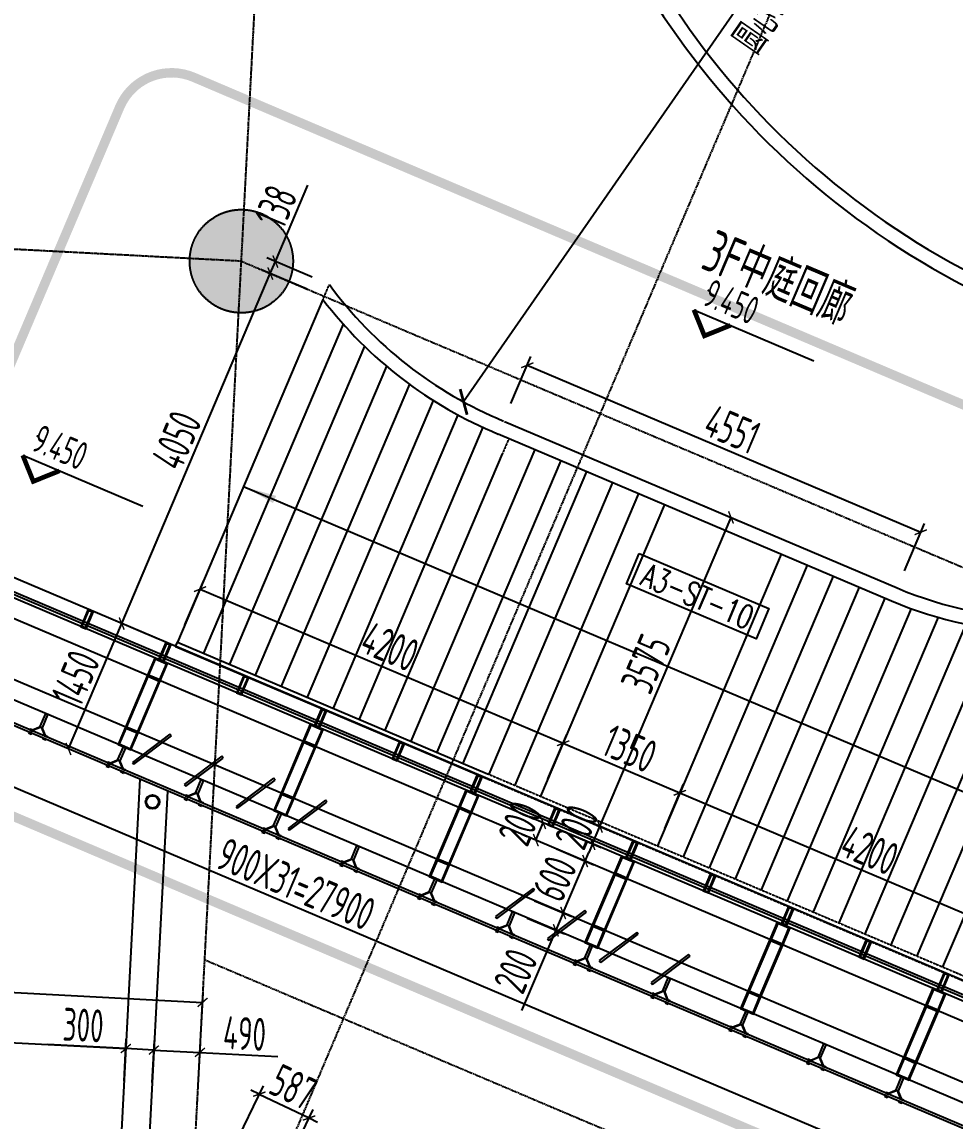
# Model space of a CAD drawing. Extents: x -3523 to 12007717, y -6694179 to 21431.
# Drawn here: x 11903936 to 11913870, y -6427440 to -6415737 of the extents above; entities that cross this region are included whole.
import ezdxf
from ezdxf.enums import TextEntityAlignment as Align
from ezdxf.xclip import XClip

# ---------------------------------------------------------------- set-up
doc = ezdxf.new("R2010")
doc.units = 0
doc.header["$LTSCALE"] = 10
doc.header["$MEASUREMENT"] = 0
doc.header["$XCLIPFRAME"] = 0
for name, pattern in [('A3-RG-axis-100$0$CENTER', [2, 1.25, -0.25, 0.25, -0.25]), ('A3-RV-4F$0$DASH', [0.35, 0.25, -0.1]), ('A3-SYMB-4F-100$0$$AUDIT_BAD_LTYPE2', [0]), ('DASHED2', [0.375, 0.25, -0.125])]:
    doc.linetypes.add(name, pattern=pattern)
for name, color, linetype in [('A-CLOD', 200, 'Continuous'), ('A3-RB-4F-100$0$A-DIMS-100', 1, 'Continuous'), ('A3-RG-axis-100$0$A-DIMS-100', 1, 'Continuous'), ('A3-RG-axis-100$0$A-GRID', 1, 'A3-RG-axis-100$0$CENTER'), ('A3-RI-4F$0$A-DETAILS', 11, 'Continuous'), ('A3-RI-4F$0$A-FACD-ALUM', 30, 'Continuous'), ('A3-RI-4F$0$A-GLAZ', 140, 'Continuous'), ('A3-RI-4F$0$A-STRS-HRAL', 80, 'Continuous'), ('A3-RI-4F$0$A-WALL-FINI', 95, 'Continuous'), ('A3-RM-4F$0$0P-1', 191, 'Continuous'), ('A3-RM-4F$0$0P-FE-FH-V', 141, 'Continuous'), ('A3-RS-1F$0$A-HATH-GRAY', 8, 'Continuous'), ('A3-RS-1F$0$A-WALL', 7, 'Continuous'), ('A3-RV-4F$0$A-STRS', 50, 'Continuous'), ('A3-RV-4F$0$A-STRS-HRAL', 80, 'Continuous'), ('A3-RV-4F$0$A-SYMB-STRS', 1, 'Continuous'), ('A3-SYMB-4F-100$0$$AUDIT_BAD_LAYER1', 7, 'Continuous'), ('A3-SYMB-4F-100$0$A-SYMB', 4, 'Continuous'), ('A3-SYMB-4F-100$0$A-SYMB-AREA', 4, 'Continuous'), ('A3-SYMB-4F-100$0$A-SYMB-NAME', 4, 'Continuous'), ('A3-SYMB-4F-100$0$A-SYMB-NAME-E', 4, 'Continuous'), ('A3-SYMB-4F-100$0$A-SYMB-NUMB-T', 4, 'Continuous')]:
    doc.layers.add(name, color=color, linetype=linetype)
doc.styles.add('A3-RB-4F-100$0$XD2008', font='xd-hzs.shx', dxfattribs={"width": 0.7, "bigfont": 'xd-hztxt.shx'})
doc.styles.add('A3-RG-axis-100$0$XD2008', font='xd-hzs.shx', dxfattribs={"width": 0.7, "bigfont": 'xd-hztxt.shx'})
doc.styles.add('A3-SYMB-4F-100$0$ECADI', font='hzs.shx', dxfattribs={"width": 0.7, "bigfont": 'hztxt.shx'})
doc.styles.add('A3-SYMB-4F-100$0$ECADI-TXT', font='simplex.shx', dxfattribs={"bigfont": 'hztxt.shx'})
doc.styles.add('A3-SYMB-4F-100$0$XD2008', font='hzs.shx', dxfattribs={"width": 0.7, "bigfont": 'hztxt.shx'})
doc.dimstyles.new('A3-RB-4F-100$0$XD100$0', dxfattribs={"dimscale": 100, "dimtxt": 3.5, "dimasz": 1, "dimexe": 1, "dimexo": 2, "dimgap": 0.5, "dimtad": 1, "dimdec": 0, "dimdsep": 46, "dimtxsty": 'A3-RB-4F-100$0$XD2008', "dimblk1": 'A3-RB-4F-100$0$_ARCHTICK', "dimblk2": 'A3-RB-4F-100$0$_ARCHTICK', "dimsah": 1, "dimcen": 2.5, "dimclrt": 4, "dimaunit": 1, "dimadec": 0, "dimazin": 0, "dimtfac": 1, "dimtdec": 0, "dimtix": 1, "dimtmove": 0, "dimatfit": 3, "dimfxl": 0, "dimtolj": 1, "dimtzin": 0, "dimarcsym": 0})
doc.dimstyles.new('A3-RG-axis-100$0$XD100$0', dxfattribs={"dimscale": 100, "dimtxt": 3.5, "dimasz": 1, "dimexe": 1, "dimexo": 2, "dimgap": 0.5, "dimtad": 1, "dimdec": 0, "dimdsep": 46, "dimtxsty": 'A3-RG-axis-100$0$XD2008', "dimblk1": 'A3-RG-axis-100$0$_ARCHTICK', "dimblk2": 'A3-RG-axis-100$0$_ARCHTICK', "dimsah": 1, "dimcen": 2.5, "dimclrt": 4, "dimaunit": 1, "dimadec": 0, "dimazin": 0, "dimtfac": 1, "dimtdec": 0, "dimtix": 1, "dimtmove": 0, "dimatfit": 3, "dimfxl": 0, "dimtolj": 1, "dimtzin": 0, "dimarcsym": 0})

# ---------------------------------------------------------------- blocks, each defined once
blk = doc.blocks.new('A3-RI-4F$0$MRY-m_louver-vert-center - 9000h x 2500w x 500d - 25t - 600 oc - -30 deg-1445515-3RD FLOOR PLAN - BW')
at = {"layer": 'A3-RI-4F$0$A-FACD-ALUM'}
for p, q in [((-922, -88), (-1172, -521)), ((-1150, -533), (-900, -100)), ((-900, -100), (-922, -88)), ((-322, -88), (-572, -521)), ((-550, -533), (-300, -100)), ((-300, -100), (-322, -88)), ((278, -88), (28, -521)), ((50, -533), (300, -100)), ((300, -100), (278, -88)), ((878, -88), (628, -521)), ((650, -533), (900, -100)), ((900, -100), (878, -88)), ((-1172, -521), (-1150, -533)), ((-572, -521), (-550, -533)), ((28, -521), (50, -533)), ((628, -521), (650, -533))]:
    blk.add_line(p, q, dxfattribs=at)
blk = doc.blocks.new('A3-RI-4F')
at = {"layer": 'A3-RI-4F$0$A-DETAILS'}
for p, q in [((11904134, -6423243), (11904049, -6423278)), ((11904141, -6423246), (11904049, -6423283)), ((11904141, -6423246), (11904178, -6423338)), ((11904147, -6423249), (11904182, -6423334)), ((11904963, -6423595), (11904877, -6423629)), ((11904969, -6423598), (11904877, -6423635)), ((11904969, -6423598), (11905006, -6423689)), ((11904976, -6423600), (11905010, -6423686)), ((11905791, -6423946), (11905706, -6423981)), ((11905798, -6423949), (11905706, -6423986)), ((11905798, -6423949), (11905835, -6424041)), ((11905804, -6423952), (11905838, -6424037)), ((11906619, -6424298), (11906534, -6424333)), ((11906626, -6424301), (11906534, -6424338)), ((11906626, -6424301), (11906663, -6424393)), ((11906632, -6424304), (11906667, -6424389)), ((11907448, -6424650), (11907363, -6424684)), ((11907454, -6424653), (11907363, -6424690)), ((11907454, -6424653), (11907492, -6424744)), ((11907461, -6424655), (11907495, -6424740)), ((11908276, -6425001), (11908191, -6425036)), ((11908283, -6425004), (11908191, -6425041)), ((11908283, -6425004), (11908320, -6425096)), ((11908289, -6425007), (11908324, -6425092)), ((11909105, -6425353), (11909020, -6425387)), ((11909111, -6425356), (11909020, -6425393)), ((11909111, -6425356), (11909148, -6425448)), ((11909118, -6425359), (11909152, -6425444)), ((11909933, -6425705), (11909848, -6425739)), ((11909940, -6425707), (11909848, -6425745)), ((11909940, -6425707), (11909977, -6425799)), ((11909946, -6425710), (11909981, -6425795)), ((11910768, -6426059), (11910676, -6426096)), ((11910762, -6426056), (11910677, -6426091)), ((11910768, -6426059), (11910805, -6426151)), ((11910775, -6426062), (11910809, -6426147)), ((11911590, -6426408), (11911505, -6426442)), ((11911597, -6426411), (11911505, -6426448)), ((11911597, -6426411), (11911634, -6426503)), ((11911603, -6426414), (11911638, -6426499)), ((11912419, -6426760), (11912333, -6426794)), ((11912425, -6426762), (11912333, -6426800)), ((11912425, -6426762), (11912462, -6426854)), ((11912432, -6426765), (11912466, -6426850)), ((11913247, -6427111), (11913162, -6427146)), ((11913254, -6427114), (11913162, -6427151)), ((11913254, -6427114), (11913291, -6427206)), ((11913260, -6427117), (11913295, -6427202))]:
    blk.add_line(p, q, dxfattribs=at)
for points in [[(11904562, -6422176), (11904618, -6422199), (11904696, -6422015), (11904640, -6421991)], [(11904575, -6422170), (11904612, -6422186), (11904683, -6422020), (11904646, -6422005)], [(11905391, -6422527), (11905446, -6422551), (11905524, -6422367), (11905469, -6422343)], [(11905404, -6422522), (11905441, -6422538), (11905511, -6422372), (11905474, -6422356)], [(11905271, -6422694), (11905409, -6422752), (11905487, -6422568), (11905349, -6422510)], [(11905284, -6422688), (11905404, -6422739), (11905474, -6422574), (11905355, -6422523)], [(11905037, -6423246), (11905175, -6423305), (11905409, -6422752), (11905271, -6422694)], [(11905050, -6423241), (11905170, -6423292), (11905396, -6422758), (11905277, -6422707)], [(11906219, -6422879), (11906274, -6422902), (11906353, -6422718), (11906297, -6422695)], [(11906232, -6422874), (11906269, -6422889), (11906340, -6422724), (11906303, -6422708)], [(11904127, -6423240), (11904154, -6423252), (11904213, -6423114), (11904185, -6423102)], [(11907048, -6423231), (11907103, -6423254), (11907181, -6423070), (11907126, -6423046)], [(11907061, -6423225), (11907098, -6423241), (11907168, -6423075), (11907131, -6423060)], [(11906928, -6423397), (11907066, -6423456), (11907144, -6423272), (11907006, -6423213)], [(11904006, -6423308), (11904033, -6423320), (11904037, -6423311), (11904009, -6423299)], [(11904019, -6423276), (11904047, -6423288), (11904051, -6423278), (11904023, -6423267)], [(11904203, -6423354), (11904176, -6423342), (11904180, -6423333), (11904207, -6423345)], [(11904959, -6423430), (11905097, -6423489), (11905175, -6423305), (11905037, -6423246)], [(11904972, -6423425), (11905091, -6423476), (11905162, -6423310), (11905042, -6423259)], [(11906941, -6423392), (11907061, -6423443), (11907131, -6423277), (11907012, -6423226)], [(11904190, -6423386), (11904162, -6423374), (11904166, -6423365), (11904194, -6423377)], [(11904955, -6423592), (11904983, -6423603), (11905041, -6423465), (11905014, -6423454)], [(11906694, -6423949), (11906832, -6424008), (11907066, -6423456), (11906928, -6423397)], [(11906707, -6423944), (11906826, -6423995), (11907053, -6423461), (11906933, -6423410)], [(11907876, -6423582), (11907931, -6423606), (11908010, -6423422), (11907954, -6423398)], [(11907889, -6423577), (11907926, -6423593), (11907996, -6423427), (11907960, -6423411)], [(11904834, -6423660), (11904862, -6423671), (11904866, -6423662), (11904838, -6423651)], [(11904848, -6423627), (11904875, -6423639), (11904879, -6423630), (11904852, -6423618)], [(11905032, -6423706), (11905004, -6423694), (11905008, -6423685), (11905036, -6423696)], [(11905018, -6423738), (11904991, -6423726), (11904994, -6423717), (11905022, -6423729)], [(11905784, -6423943), (11905811, -6423955), (11905870, -6423817), (11905842, -6423805)], [(11908705, -6423934), (11908760, -6423957), (11908838, -6423773), (11908783, -6423750)], [(11908718, -6423929), (11908755, -6423944), (11908825, -6423778), (11908788, -6423763)], [(11908585, -6424100), (11908723, -6424159), (11908801, -6423975), (11908663, -6423916)], [(11905662, -6424011), (11905690, -6424023), (11905694, -6424014), (11905666, -6424002)], [(11905676, -6423979), (11905704, -6423991), (11905708, -6423982), (11905680, -6423970)], [(11905860, -6424057), (11905833, -6424046), (11905837, -6424036), (11905864, -6424048)], [(11906616, -6424133), (11906754, -6424192), (11906832, -6424008), (11906694, -6423949)], [(11906629, -6424128), (11906748, -6424179), (11906819, -6424013), (11906699, -6423962)], [(11908598, -6424095), (11908718, -6424146), (11908788, -6423980), (11908668, -6423929)], [(11905847, -6424090), (11905819, -6424078), (11905823, -6424069), (11905850, -6424080)], [(11906612, -6424295), (11906640, -6424307), (11906698, -6424169), (11906671, -6424157)], [(11908351, -6424653), (11908489, -6424711), (11908723, -6424159), (11908585, -6424100)], [(11908364, -6424647), (11908483, -6424698), (11908710, -6424164), (11908590, -6424113)], [(11909533, -6424286), (11909588, -6424309), (11909666, -6424125), (11909611, -6424101)], [(11909546, -6424280), (11909583, -6424296), (11909653, -6424130), (11909617, -6424115)], [(11906491, -6424363), (11906519, -6424375), (11906522, -6424366), (11906495, -6424354)], [(11906505, -6424331), (11906532, -6424343), (11906536, -6424333), (11906509, -6424322)], [(11906689, -6424409), (11906661, -6424397), (11906665, -6424388), (11906693, -6424400)], [(11906675, -6424441), (11906647, -6424429), (11906651, -6424420), (11906679, -6424432)], [(11907441, -6424647), (11907468, -6424658), (11907527, -6424520), (11907499, -6424509)], [(11910362, -6424637), (11910417, -6424661), (11910495, -6424477), (11910440, -6424453)], [(11910375, -6424632), (11910411, -6424648), (11910482, -6424482), (11910445, -6424466)], [(11910242, -6424804), (11910380, -6424862), (11910458, -6424678), (11910320, -6424620)], [(11907319, -6424715), (11907347, -6424726), (11907351, -6424717), (11907323, -6424705)], [(11907333, -6424682), (11907361, -6424694), (11907365, -6424685), (11907337, -6424673)], [(11907517, -6424761), (11907490, -6424749), (11907493, -6424740), (11907521, -6424751)], [(11908272, -6424837), (11908411, -6424895), (11908489, -6424711), (11908351, -6424653)], [(11908286, -6424831), (11908405, -6424882), (11908476, -6424717), (11908356, -6424666)], [(11910255, -6424798), (11910375, -6424849), (11910445, -6424683), (11910325, -6424633)], [(11907503, -6424793), (11907476, -6424781), (11907480, -6424772), (11907507, -6424784)], [(11908269, -6424998), (11908297, -6425010), (11908355, -6424872), (11908328, -6424860)], [(11910008, -6425356), (11910146, -6425415), (11910380, -6424862), (11910242, -6424804)], [(11910021, -6425351), (11910140, -6425401), (11910367, -6424868), (11910247, -6424817)], [(11911190, -6424989), (11911245, -6425012), (11911323, -6424828), (11911268, -6424805)], [(11911203, -6424984), (11911240, -6424999), (11911310, -6424833), (11911273, -6424818)], [(11908148, -6425066), (11908175, -6425078), (11908179, -6425069), (11908152, -6425057)], [(11908162, -6425034), (11908189, -6425046), (11908193, -6425037), (11908165, -6425025)], [(11908346, -6425112), (11908318, -6425101), (11908322, -6425091), (11908350, -6425103)], [(11908332, -6425144), (11908304, -6425133), (11908308, -6425124), (11908336, -6425135)], [(11909098, -6425350), (11909125, -6425362), (11909184, -6425224), (11909156, -6425212)], [(11912018, -6425340), (11912074, -6425364), (11912152, -6425180), (11912097, -6425156)], [(11912032, -6425335), (11912068, -6425351), (11912139, -6425185), (11912102, -6425169)], [(11911899, -6425507), (11912037, -6425566), (11912115, -6425382), (11911977, -6425323)], [(11908976, -6425418), (11909004, -6425430), (11909008, -6425421), (11908980, -6425409)], [(11908990, -6425386), (11909018, -6425398), (11909022, -6425388), (11908994, -6425377)], [(11909174, -6425464), (11909146, -6425452), (11909150, -6425443), (11909178, -6425455)], [(11909929, -6425540), (11910067, -6425599), (11910146, -6425415), (11910008, -6425356)], [(11909942, -6425535), (11910062, -6425586), (11910132, -6425420), (11910013, -6425369)], [(11911912, -6425502), (11912032, -6425553), (11912102, -6425387), (11911982, -6425336)], [(11909160, -6425496), (11909133, -6425484), (11909137, -6425475), (11909164, -6425487)], [(11909926, -6425702), (11909954, -6425713), (11910012, -6425575), (11909985, -6425564)], [(11911664, -6426059), (11911802, -6426118), (11912037, -6425566), (11911899, -6425507)], [(11911678, -6426054), (11911797, -6426105), (11912024, -6425571), (11911904, -6425520)], [(11912847, -6425692), (11912902, -6425716), (11912980, -6425531), (11912925, -6425508)], [(11912860, -6425687), (11912897, -6425702), (11912967, -6425537), (11912930, -6425521)], [(11909805, -6425770), (11909832, -6425781), (11909836, -6425772), (11909809, -6425760)], [(11909818, -6425737), (11909846, -6425749), (11909850, -6425740), (11909822, -6425728)], [(11910003, -6425816), (11909975, -6425804), (11909979, -6425795), (11910006, -6425806)], [(11909989, -6425848), (11909961, -6425836), (11909965, -6425827), (11909993, -6425839)], [(11910754, -6426053), (11910782, -6426065), (11910841, -6425927), (11910813, -6425915)], [(11913675, -6426044), (11913731, -6426067), (11913809, -6425883), (11913753, -6425860)], [(11913688, -6426039), (11913725, -6426054), (11913796, -6425888), (11913759, -6425873)], [(11913556, -6426210), (11913694, -6426269), (11913772, -6426085), (11913634, -6426026)], [(11910633, -6426121), (11910661, -6426133), (11910665, -6426124), (11910637, -6426112)], [(11910647, -6426089), (11910675, -6426101), (11910678, -6426092), (11910651, -6426080)], [(11910831, -6426167), (11910803, -6426156), (11910807, -6426146), (11910835, -6426158)], [(11911586, -6426243), (11911724, -6426302), (11911802, -6426118), (11911664, -6426059)], [(11911599, -6426238), (11911719, -6426289), (11911789, -6426123), (11911670, -6426072)], [(11913569, -6426205), (11913689, -6426256), (11913759, -6426090), (11913639, -6426039)], [(11910817, -6426199), (11910790, -6426188), (11910794, -6426179), (11910821, -6426190)], [(11911583, -6426405), (11911611, -6426417), (11911669, -6426279), (11911642, -6426267)], [(11913321, -6426763), (11913459, -6426821), (11913694, -6426269), (11913556, -6426210)], [(11913334, -6426757), (11913454, -6426808), (11913681, -6426274), (11913561, -6426223)], [(11911462, -6426473), (11911489, -6426485), (11911493, -6426475), (11911466, -6426464)], [(11911475, -6426441), (11911503, -6426452), (11911507, -6426443), (11911479, -6426432)], [(11911659, -6426519), (11911632, -6426507), (11911636, -6426498), (11911663, -6426510)], [(11911646, -6426551), (11911618, -6426539), (11911622, -6426530), (11911650, -6426542)], [(11912411, -6426757), (11912439, -6426768), (11912498, -6426630), (11912470, -6426619)], [(11912290, -6426825), (11912318, -6426836), (11912322, -6426827), (11912294, -6426815)], [(11912304, -6426792), (11912331, -6426804), (11912335, -6426795), (11912308, -6426783)], [(11912488, -6426871), (11912460, -6426859), (11912464, -6426850), (11912492, -6426861)], [(11913243, -6426947), (11913381, -6427005), (11913459, -6426821), (11913321, -6426763)], [(11913256, -6426941), (11913376, -6426992), (11913446, -6426827), (11913327, -6426776)], [(11912474, -6426903), (11912447, -6426891), (11912451, -6426882), (11912478, -6426894)], [(11913240, -6427108), (11913267, -6427120), (11913326, -6426982), (11913298, -6426970)], [(11913119, -6427176), (11913146, -6427188), (11913150, -6427179), (11913122, -6427167)], [(11913132, -6427144), (11913160, -6427156), (11913164, -6427147), (11913136, -6427135)], [(11913316, -6427222), (11913289, -6427210), (11913293, -6427201), (11913320, -6427213)], [(11913303, -6427254), (11913275, -6427243), (11913279, -6427234), (11913307, -6427245)]]:
    blk.add_lwpolyline(points, close=True, dxfattribs=at)
at = {"layer": 'A3-RI-4F$0$A-GLAZ'}
for p, q in [((11920459, -6428885), (11894758, -6417976)), ((11920445, -6428852), (11894783, -6417960)), ((11921134, -6430568), (11893427, -6418807)), ((11921121, -6430535), (11893453, -6418791))]:
    blk.add_line(p, q, dxfattribs=at)
at = {"layer": 'A3-RI-4F$0$A-STRS-HRAL'}
for radius, start, end in [(8650, 180.4749, 295.7325), (8500, 180.5055, 295.6774)]:
    blk.add_arc((11917960, -6410872), radius, start, end, dxfattribs=at)
at = {"layer": 'A3-RI-4F$0$A-WALL-FINI'}
for p, q in [((11920366, -6428667), (11894928, -6417869)), ((11920472, -6428929), (11894721, -6417998)), ((11920578, -6429191), (11894514, -6418128)), ((11920901, -6429980), (11893893, -6418516)), ((11921007, -6430242), (11893686, -6418645))]:
    blk.add_line(p, q, dxfattribs=at)
at = {"layer": 'A3-RI-4F$0$A-FACD-ALUM', "rotation": 156.99999999977}
for p in [(11905901, -6424065), (11909767, -6425707)]:
    blk.add_blockref('A3-RI-4F$0$MRY-m_louver-vert-center - 9000h x 2500w x 500d - 25t - 600 oc - -30 deg-1445515-3RD FLOOR PLAN - BW', p, dxfattribs=at)
blk = doc.blocks.new('A3-RG-axis-100$0$_ARCHTICK')
at = {"color": 0, "linetype": 'ByBlock', "const_width": 0.15}
blk.add_lwpolyline([(-0.5, -0.5), (0.5, 0.5)], dxfattribs=at)
blk = doc.blocks.new('*D306')
at = {"layer": 'A3-RG-axis-100$0$A-DIMS-100', "color": 0, "lineweight": -2}
for p, q in [((11905813, -6428509), (11906507, -6427064)), ((11906463, -6427154), (11906373, -6427111)), ((11906463, -6427154), (11906993, -6427408)), ((11906343, -6428763), (11907036, -6427318)), ((11906993, -6427408), (11907083, -6427451))]:
    blk.add_line(p, q, dxfattribs=at)
at = {"layer": 'Defpoints', "color": 0}
for p in [(11906993, -6427408), (11905727, -6428690), (11906256, -6428944)]:
    blk.add_point(p, dxfattribs=at)
at = {"layer": 'A3-RG-axis-100$0$A-DIMS-100', "color": 0, "lineweight": -2, "xscale": 100, "yscale": 100, "zscale": 100}
for p, rotation in [((11906463, -6427154), 334.3787944260569), ((11906993, -6427408), 154.3787944260569)]:
    blk.add_blockref('A3-RG-axis-100$0$_ARCHTICK', p, dxfattribs=dict(at, rotation=rotation))
at = {"layer": 'A3-RG-axis-100$0$A-DIMS-100', "color": 4, "insert": (11906825, -6427078), "char_height": 350, "attachment_point": 5, "rotation": 334.3788, "style": 'A3-RG-axis-100$0$XD2008'}
blk.add_mtext('\\A1;587', dxfattribs=at)
blk = doc.blocks.new('A3-SYMB-4F-100$0$ECADI-TAG-HGHT（国标）')
at = {"color": 1, "const_width": 0.5}
blk.add_lwpolyline([(-2.12, 2.12), (0, 0), (2.12, 2.12)], dxfattribs=at)
at = {"color": 1}
blk.add_point((-1.48, 4.6), dxfattribs=at)
at = {"layer": 'A3-SYMB-4F-100$0$$AUDIT_BAD_LAYER1', "color": 1, "linetype": 'A3-SYMB-4F-100$0$$AUDIT_BAD_LTYPE2'}
blk.add_line((-2.12, 2.12), (11.77, 2.12), dxfattribs=at)
at = {"style": 'A3-SYMB-4F-100$0$XD2008', "width": 0.7}
blk.add_attdef('FL', text='', height=3, dxfattribs=at).set_placement((-2.69, 2.97), align=Align.RIGHT)
for tag, p in [('F.F.L.', (2.28, 2.97)), ('T.O.S.', (2.28, -1.1))]:
    blk.add_attdef(tag, p, '', height=3, dxfattribs=at)
blk = doc.blocks.new('A3-SYMB-4F-100$0$ECADI-TAG-CODE')
at = {"layer": 'A3-SYMB-4F-100$0$A-SYMB-NUMB-T', "color": 1}
blk.add_lwpolyline([(0, 3.5), (15, 3.5), (15, 0), (0, 0)], close=True, dxfattribs=at)
at = {"layer": 'A3-SYMB-4F-100$0$A-SYMB-NUMB-T', "style": 'A3-SYMB-4F-100$0$ECADI-TXT', "width": 0.7}
blk.add_attdef('CODE', text='', height=2.5, dxfattribs=at).set_placement((7.5, 1.75), align=Align.MIDDLE_CENTER)
blk = doc.blocks.new('A3-SYMB-4F-100$0$ECADI-TAG-ROOM')
at = {"layer": 'A3-SYMB-4F-100$0$A-SYMB-AREA', "style": 'A3-SYMB-4F-100$0$ECADI', "width": 0.7}
blk.add_attdef('340M2', text='', height=2.5, dxfattribs=at).set_placement((7.17, -1.75), align=Align.MIDDLE_LEFT)
at = {"layer": 'A3-SYMB-4F-100$0$A-SYMB-NAME', "style": 'A3-SYMB-4F-100$0$ECADI', "width": 0.7}
blk.add_attdef('CHINESENAME', (-5.13, 0.09), '', height=4.5, dxfattribs=at)
at = {"layer": 'A3-SYMB-4F-100$0$A-SYMB-NAME-E', "style": 'A3-SYMB-4F-100$0$ECADI', "width": 0.7}
for tag, p in [('ENGLISHHIGH', (-5.13, 8.04)), ('ENGLISHLOW', (-5.13, 4.84))]:
    blk.add_attdef(tag, p, '', height=2.5, dxfattribs=at)
blk = doc.blocks.new('A3-SYMB-4F-100')
at = {"layer": 'A3-SYMB-4F-100$0$A-SYMB'}
ref = blk.add_blockref('A3-SYMB-4F-100$0$ECADI-TAG-ROOM', (11912699, -6419021), dxfattribs=dict(at, xscale=-99.9999999998905, yscale=100.0000000001164, rotation=336.9999999996269))
ref.add_attrib('CHINESENAME', '3F中庭回廊', (11911149, -6418354), dxfattribs={"height": 450, "rotation": 337, "style": 'A3-SYMB-4F-100$0$ECADI', "width": 0.7})
ref = blk.add_blockref('A3-SYMB-4F-100$0$ECADI-TAG-HGHT（国标）', (11911202, -6419079), dxfattribs=dict(at, xscale=100, yscale=100, rotation=337))
ref.add_attrib('F.F.L.', '9.450', (11911167, -6418742), dxfattribs={"layer": '0', "height": 300, "rotation": 337, "style": 'A3-SYMB-4F-100$0$XD2008', "width": 0.7})
ref = blk.add_blockref('A3-SYMB-4F-100$0$ECADI-TAG-HGHT（国标）', (11904057, -6420629), dxfattribs=dict(at, xscale=100, yscale=100, rotation=337))
ref.add_attrib('F.F.L.', '9.450', (11904022, -6420292), dxfattribs={"layer": '0', "height": 300, "rotation": 337, "style": 'A3-SYMB-4F-100$0$XD2008', "width": 0.7})
at = {"layer": 'A3-SYMB-4F-100$0$A-SYMB', "xscale": 100.0000000100172, "yscale": 100.0000000002328, "zscale": 100, "rotation": 337}
blk.add_blockref('A3-SYMB-4F-100$0$ECADI-TAG-CODE', (11910371, -6421720), dxfattribs=at).add_auto_attribs({'CODE': 'A3-ST-10'})
blk = doc.blocks.new('A3-RM-4F$0$DFA')
at = {"layer": 'A3-RM-4F$0$0P-FE-FH-V'}
for radius in [75, 65]:
    blk.add_circle((0, 0), radius, dxfattribs=at)
blk = doc.blocks.new('A3-RM-4F')
at = {"layer": 'A3-RM-4F$0$0P-1'}
for points in [[(11905192, -6423801), (11904910, -6429175, -0.033124), (11938801, -6448159), (11947301, -6451767), (11970397, -6461571), (11975941, -6448509)], [(11905486, -6423926), (11905220, -6428991, -0.03293), (11938943, -6447894), (11947419, -6451491), (11970238, -6461178), (11975665, -6448392)]]:
    blk.add_lwpolyline(points, format="xyb", dxfattribs=at)
blk.add_blockref('A3-RM-4F$0$DFA', (11905326, -6424042), dxfattribs=at)
blk = doc.blocks.new('A3-RB-4F-100$0$_ARCHTICK')
at = {"color": 0, "linetype": 'ByBlock', "const_width": 0.15}
blk.add_lwpolyline([(-0.5, -0.5), (0.5, 0.5)], dxfattribs=at)
blk = doc.blocks.new('*D2876')
at = {"layer": 'A3-RB-4F-100$0$A-DIMS-100', "color": 0, "lineweight": -2}
for p, q in [((11909391, -6425094), (11909790, -6425264)), ((11909313, -6425279), (11909712, -6425448)), ((11909698, -6425225), (11909620, -6425409)), ((11909620, -6425409), (11909256, -6426265))]:
    blk.add_line(p, q, dxfattribs=at)
at = {"layer": 'Defpoints', "color": 0}
for p in [(11909207, -6425016), (11909129, -6425200), (11909698, -6425225)]:
    blk.add_point(p, dxfattribs=at)
at = {"layer": 'A3-RB-4F-100$0$A-DIMS-100', "color": 0, "lineweight": -2, "xscale": 100, "yscale": 100, "zscale": 100}
for p, rotation in [((11909698, -6425225), 66.99999999984553), ((11909620, -6425409), 246.9999999998455)]:
    blk.add_blockref('A3-RB-4F-100$0$_ARCHTICK', p, dxfattribs=dict(at, rotation=rotation))
at = {"layer": 'A3-RB-4F-100$0$A-DIMS-100', "color": 4, "insert": (11909192, -6425841), "char_height": 350, "attachment_point": 5, "rotation": 67, "style": 'A3-RB-4F-100$0$XD2008'}
blk.add_mtext('\\A1;200', dxfattribs=at)
blk = doc.blocks.new('*D2877')
at = {"layer": 'A3-RB-4F-100$0$A-DIMS-100', "color": 0, "lineweight": -2}
for p, q in [((11909626, -6424542), (11910024, -6424711)), ((11909932, -6424672), (11909971, -6424580)), ((11909698, -6425225), (11909932, -6424672)), ((11909391, -6425094), (11909790, -6425264)), ((11909698, -6425225), (11909659, -6425317))]:
    blk.add_line(p, q, dxfattribs=at)
at = {"layer": 'Defpoints', "color": 0}
for p in [(11909442, -6424464), (11909932, -6424672), (11909207, -6425016)]:
    blk.add_point(p, dxfattribs=at)
at = {"layer": 'A3-RB-4F-100$0$A-DIMS-100', "color": 0, "lineweight": -2, "xscale": 100, "yscale": 100, "zscale": 100}
for p, rotation in [((11909932, -6424672), 246.9999999997513), ((11909698, -6425225), 66.99999999975124)]:
    blk.add_blockref('A3-RB-4F-100$0$_ARCHTICK', p, dxfattribs=dict(at, rotation=rotation))
at = {"layer": 'A3-RB-4F-100$0$A-DIMS-100', "color": 4, "insert": (11909608, -6424860), "char_height": 350, "attachment_point": 5, "rotation": 67, "style": 'A3-RB-4F-100$0$XD2008'}
blk.add_mtext('\\A1;600', dxfattribs=at)
blk = doc.blocks.new('*D2878')
at = {"layer": 'A3-RB-4F-100$0$A-DIMS-100', "color": 0, "lineweight": -2}
for p, q in [((11909336, -6424202), (11909393, -6424226)), ((11909407, -6424449), (11909485, -6424265)), ((11909258, -6424386), (11909315, -6424410))]:
    blk.add_line(p, q, dxfattribs=at)
at = {"layer": 'Defpoints', "color": 0}
for p in [(11909485, -6424265), (11909520, -6424280), (11909442, -6424464)]:
    blk.add_point(p, dxfattribs=at)
at = {"layer": 'A3-RB-4F-100$0$A-DIMS-100', "color": 0, "lineweight": -2, "xscale": 100, "yscale": 100, "zscale": 100}
for p, rotation in [((11909485, -6424265), 66.99999999984553), ((11909407, -6424449), 246.9999999998455)]:
    blk.add_blockref('A3-RB-4F-100$0$_ARCHTICK', p, dxfattribs=dict(at, rotation=rotation))
at = {"layer": 'A3-RB-4F-100$0$A-DIMS-100', "color": 4, "insert": (11909239, -6424269), "char_height": 350, "attachment_point": 5, "rotation": 67, "style": 'A3-RB-4F-100$0$XD2008'}
blk.add_mtext('\\A1;200', dxfattribs=at)
blk = doc.blocks.new('*D2879')
at = {"layer": 'A3-RB-4F-100$0$A-DIMS-100', "color": 0, "lineweight": -2}
for p, q in [((11909782, -6424174), (11910181, -6424343)), ((11910089, -6424304), (11910128, -6424212)), ((11909704, -6424358), (11910102, -6424527)), ((11910010, -6424488), (11910089, -6424304)), ((11910010, -6424488), (11909971, -6424580))]:
    blk.add_line(p, q, dxfattribs=at)
at = {"layer": 'Defpoints', "color": 0}
for p in [(11909598, -6424096), (11909520, -6424280), (11910089, -6424304)]:
    blk.add_point(p, dxfattribs=at)
at = {"layer": 'A3-RB-4F-100$0$A-DIMS-100', "color": 0, "lineweight": -2, "xscale": 100, "yscale": 100, "zscale": 100}
for p, rotation in [((11910089, -6424304), 246.9999999998455), ((11910010, -6424488), 66.99999999984547)]:
    blk.add_blockref('A3-RB-4F-100$0$_ARCHTICK', p, dxfattribs=dict(at, rotation=rotation))
at = {"layer": 'A3-RB-4F-100$0$A-DIMS-100', "color": 4, "insert": (11909842, -6424308), "char_height": 350, "attachment_point": 5, "rotation": 67, "style": 'A3-RB-4F-100$0$XD2008'}
blk.add_mtext('\\A1;200', dxfattribs=at)
blk = doc.blocks.new('*D2880')
at = {"layer": 'A3-RB-4F-100$0$A-DIMS-100', "color": 0, "lineweight": -2}
for p, q in [((11911179, -6420883), (11911577, -6421052)), ((11910089, -6424304), (11911485, -6421013)), ((11909782, -6424174), (11910181, -6424343))]:
    blk.add_line(p, q, dxfattribs=at)
at = {"layer": 'Defpoints', "color": 0}
for p in [(11910995, -6420805), (11911485, -6421013), (11909598, -6424096)]:
    blk.add_point(p, dxfattribs=at)
at = {"layer": 'A3-RB-4F-100$0$A-DIMS-100', "color": 0, "lineweight": -2, "xscale": 100, "yscale": 100, "zscale": 100}
for p, rotation in [((11911485, -6421013), 66.9999999998321), ((11910089, -6424304), 246.9999999998321)]:
    blk.add_blockref('A3-RB-4F-100$0$_ARCHTICK', p, dxfattribs=dict(at, rotation=rotation))
at = {"layer": 'A3-RB-4F-100$0$A-DIMS-100', "color": 4, "insert": (11910580, -6422571), "char_height": 350, "attachment_point": 5, "rotation": 67, "style": 'A3-RB-4F-100$0$XD2008'}
blk.add_mtext('\\A1;3575', dxfattribs=at)
blk = doc.blocks.new('*D2883')
at = {"layer": 'A3-RB-4F-100$0$A-DIMS-100', "color": 0, "lineweight": -2}
for p, q in [((11904998, -6422143), (11906580, -6418415)), ((11906971, -6418581), (11906488, -6418376)), ((11905388, -6422309), (11904906, -6422104))]:
    blk.add_line(p, q, dxfattribs=at)
at = {"layer": 'Defpoints', "color": 0}
for p in [(11906580, -6418415), (11907155, -6418659), (11905572, -6422387)]:
    blk.add_point(p, dxfattribs=at)
at = {"layer": 'A3-RB-4F-100$0$A-DIMS-100', "color": 0, "lineweight": -2, "xscale": 100, "yscale": 100, "zscale": 100}
for p, rotation in [((11906580, -6418415), 66.99999976398632), ((11904998, -6422143), 246.9999997639863)]:
    blk.add_blockref('A3-RB-4F-100$0$_ARCHTICK', p, dxfattribs=dict(at, rotation=rotation))
at = {"layer": 'A3-RB-4F-100$0$A-DIMS-100', "color": 4, "insert": (11905582, -6420191), "char_height": 350, "attachment_point": 5, "rotation": 67, "style": 'A3-RB-4F-100$0$XD2008'}
blk.add_mtext('\\A1;4050', dxfattribs=at)
blk = doc.blocks.new('*D2884')
at = {"layer": 'A3-RB-4F-100$0$A-DIMS-100', "color": 0, "lineweight": -2}
for p, q in [((11906634, -6418288), (11906979, -6417475)), ((11907025, -6418454), (11906542, -6418249)), ((11906580, -6418415), (11906634, -6418288)), ((11906971, -6418581), (11906488, -6418376))]:
    blk.add_line(p, q, dxfattribs=at)
at = {"layer": 'Defpoints', "color": 0}
for p in [(11906634, -6418288), (11907209, -6418532), (11907155, -6418659)]:
    blk.add_point(p, dxfattribs=at)
at = {"layer": 'A3-RB-4F-100$0$A-DIMS-100', "color": 0, "lineweight": -2, "xscale": 100, "yscale": 100, "zscale": 100}
for p, rotation in [((11906634, -6418288), 66.9999997641548), ((11906580, -6418415), 246.9999997641548)]:
    blk.add_blockref('A3-RB-4F-100$0$_ARCHTICK', p, dxfattribs=dict(at, rotation=rotation))
at = {"layer": 'A3-RB-4F-100$0$A-DIMS-100', "color": 4, "insert": (11906639, -6417701), "char_height": 350, "attachment_point": 5, "rotation": 67, "style": 'A3-RB-4F-100$0$XD2008'}
blk.add_mtext('\\A1;138', dxfattribs=at)
blk = doc.blocks.new('*D2887')
at = {"layer": 'A3-RB-4F-100$0$A-DIMS-100', "color": 0, "lineweight": -2}
for p, q in [((11909142, -6419801), (11909355, -6419300)), ((11909316, -6419392), (11913505, -6421170)), ((11913332, -6421580), (11913545, -6421078))]:
    blk.add_line(p, q, dxfattribs=at)
at = {"layer": 'Defpoints', "color": 0}
for p in [(11909064, -6419986), (11913505, -6421170), (11913254, -6421764)]:
    blk.add_point(p, dxfattribs=at)
at = {"layer": 'A3-RB-4F-100$0$A-DIMS-100', "color": 0, "lineweight": -2, "xscale": 100, "yscale": 100, "zscale": 100}
for p, rotation in [((11909316, -6419392), 157.0001189860033), ((11913505, -6421170), 337.0001189860033)]:
    blk.add_blockref('A3-RB-4F-100$0$_ARCHTICK', p, dxfattribs=dict(at, rotation=rotation))
at = {"layer": 'A3-RB-4F-100$0$A-DIMS-100', "color": 4, "insert": (11911499, -6420074), "char_height": 350, "attachment_point": 5, "rotation": 337.0001, "style": 'A3-RB-4F-100$0$XD2008'}
blk.add_mtext('\\A1;4551', dxfattribs=at)
blk = doc.blocks.new('*D2888')
at = {"layer": 'A3-RB-4F-100$0$A-DIMS-100', "color": 0, "lineweight": -2}
for p, q in [((11905670, -6422157), (11905871, -6421684)), ((11905832, -6421776), (11909698, -6423417)), ((11909536, -6423798), (11909737, -6423325))]:
    blk.add_line(p, q, dxfattribs=at)
at = {"layer": 'Defpoints', "color": 0}
for p in [(11905592, -6422341), (11909698, -6423417), (11909458, -6423982)]:
    blk.add_point(p, dxfattribs=at)
at = {"layer": 'A3-RB-4F-100$0$A-DIMS-100', "color": 0, "lineweight": -2, "xscale": 100, "yscale": 100, "zscale": 100}
for p, rotation in [((11905832, -6421776), 156.9999981292069), ((11909698, -6423417), 336.9999981292069)]:
    blk.add_blockref('A3-RB-4F-100$0$_ARCHTICK', p, dxfattribs=dict(at, rotation=rotation))
at = {"layer": 'A3-RB-4F-100$0$A-DIMS-100', "color": 4, "insert": (11907853, -6422389), "char_height": 350, "attachment_point": 5, "rotation": 337, "style": 'A3-RB-4F-100$0$XD2008'}
blk.add_mtext('\\A1;4200', dxfattribs=at)
blk = doc.blocks.new('*D2889')
at = {"layer": 'A3-RB-4F-100$0$A-DIMS-100', "color": 0, "lineweight": -2}
for p, q in [((11909536, -6423798), (11909737, -6423325)), ((11909698, -6423417), (11910940, -6423945)), ((11910779, -6424325), (11910980, -6423853))]:
    blk.add_line(p, q, dxfattribs=at)
at = {"layer": 'Defpoints', "color": 0}
for p in [(11909458, -6423982), (11910940, -6423945), (11910701, -6424510)]:
    blk.add_point(p, dxfattribs=at)
at = {"layer": 'A3-RB-4F-100$0$A-DIMS-100', "color": 0, "lineweight": -2, "xscale": 100, "yscale": 100, "zscale": 100}
for p, rotation in [((11909698, -6423417), 156.9999981292044), ((11910940, -6423945), 336.9999981292044)]:
    blk.add_blockref('A3-RB-4F-100$0$_ARCHTICK', p, dxfattribs=dict(at, rotation=rotation))
at = {"layer": 'A3-RB-4F-100$0$A-DIMS-100', "color": 4, "insert": (11910407, -6423474), "char_height": 350, "attachment_point": 5, "rotation": 337, "style": 'A3-RB-4F-100$0$XD2008'}
blk.add_mtext('\\A1;1350', dxfattribs=at)
blk = doc.blocks.new('*D2890')
at = {"layer": 'A3-RB-4F-100$0$A-DIMS-100', "color": 0, "lineweight": -2}
for p, q in [((11910779, -6424325), (11910980, -6423853)), ((11910940, -6423945), (11914807, -6425586)), ((11914645, -6425967), (11914846, -6425494))]:
    blk.add_line(p, q, dxfattribs=at)
at = {"layer": 'Defpoints', "color": 0}
for p in [(11910701, -6424510), (11914807, -6425586), (11914567, -6426151)]:
    blk.add_point(p, dxfattribs=at)
at = {"layer": 'A3-RB-4F-100$0$A-DIMS-100', "color": 0, "lineweight": -2, "xscale": 100, "yscale": 100, "zscale": 100}
for p, rotation in [((11910940, -6423945), 156.9999981292117), ((11914807, -6425586), 336.9999981292117)]:
    blk.add_blockref('A3-RB-4F-100$0$_ARCHTICK', p, dxfattribs=dict(at, rotation=rotation))
at = {"layer": 'A3-RB-4F-100$0$A-DIMS-100', "color": 4, "insert": (11912961, -6424558), "char_height": 350, "attachment_point": 5, "rotation": 337, "style": 'A3-RB-4F-100$0$XD2008'}
blk.add_mtext('\\A1;4200', dxfattribs=at)
blk = doc.blocks.new('*D3104')
at = {"layer": 'A3-RB-4F-100$0$A-DIMS-100', "color": 0, "lineweight": -2}
for p, q in [((11894121, -6419210), (11893886, -6419764)), ((11893925, -6419672), (11919607, -6430574)), ((11919803, -6430111), (11919568, -6430666))]:
    blk.add_line(p, q, dxfattribs=at)
at = {"layer": 'Defpoints', "color": 0}
for p in [(11894199, -6419026), (11919881, -6429927), (11919607, -6430574)]:
    blk.add_point(p, dxfattribs=at)
at = {"layer": 'A3-RB-4F-100$0$A-DIMS-100', "color": 0, "lineweight": -2, "xscale": 100, "yscale": 100, "zscale": 100}
for p, rotation in [((11893925, -6419672), 157.0000024797413), ((11919607, -6430574), 337.0000024797413)]:
    blk.add_blockref('A3-RB-4F-100$0$_ARCHTICK', p, dxfattribs=dict(at, rotation=rotation))
at = {"layer": 'A3-RB-4F-100$0$A-DIMS-100', "color": 4, "insert": (11906854, -6424916), "char_height": 350, "attachment_point": 5, "rotation": 337, "style": 'A3-RB-4F-100$0$XD2008'}
blk.add_mtext('\\A1;900X31=27900', dxfattribs=at)
blk = doc.blocks.new('*D2473')
at = {"layer": 'A3-RB-4F-100$0$A-DIMS-100', "color": 0, "lineweight": -2}
for p, q in [((11904431, -6423478), (11904998, -6422143)), ((11905617, -6422406), (11904906, -6422104)), ((11905050, -6423741), (11904339, -6423439))]:
    blk.add_line(p, q, dxfattribs=at)
at = {"layer": 'Defpoints', "color": 0}
for p in [(11904998, -6422143), (11905801, -6422484), (11905234, -6423819)]:
    blk.add_point(p, dxfattribs=at)
at = {"layer": 'A3-RB-4F-100$0$A-DIMS-100', "color": 0, "lineweight": -2, "xscale": 100, "yscale": 100, "zscale": 100}
for p, rotation in [((11904998, -6422143), 66.99999999992404), ((11904431, -6423478), 246.9999999999241)]:
    blk.add_blockref('A3-RB-4F-100$0$_ARCHTICK', p, dxfattribs=dict(at, rotation=rotation))
at = {"layer": 'A3-RB-4F-100$0$A-DIMS-100', "color": 4, "insert": (11904507, -6422723), "char_height": 350, "attachment_point": 5, "rotation": 67, "style": 'A3-RB-4F-100$0$XD2008'}
blk.add_mtext('\\A1;1450', dxfattribs=at)
blk = doc.blocks.new('*D2266')
at = {"layer": 'A3-RB-4F-100$0$A-DIMS-100', "color": 0, "lineweight": -2}
for p, q in [((11899442, -6426317), (11899473, -6425742)), ((11899467, -6425842), (11905859, -6426177)), ((11905834, -6426652), (11905864, -6426077))]:
    blk.add_line(p, q, dxfattribs=at)
at = {"layer": 'Defpoints', "color": 0}
for p in [(11905859, -6426177), (11899432, -6426517), (11905823, -6426851)]:
    blk.add_point(p, dxfattribs=at)
at = {"layer": 'A3-RB-4F-100$0$A-DIMS-100', "color": 0, "lineweight": -2, "xscale": 100, "yscale": 100, "zscale": 100}
for p, rotation in [((11899467, -6425842), 176.9999999991762), ((11905859, -6426177), 356.9999999991763)]:
    blk.add_blockref('A3-RB-4F-100$0$_ARCHTICK', p, dxfattribs=dict(at, rotation=rotation))
at = {"layer": 'A3-RB-4F-100$0$A-DIMS-100', "color": 4, "insert": (11902675, -6425784), "char_height": 350, "attachment_point": 5, "rotation": 357, "style": 'A3-RB-4F-100$0$XD2008'}
blk.add_mtext('\\A1;6400', dxfattribs=at)
blk = doc.blocks.new('*D2284')
at = {"layer": 'A3-RB-4F-100$0$A-DIMS-100', "color": 0, "lineweight": -2}
for p, q in [((11899521, -6426727), (11899545, -6426280)), ((11899539, -6426380), (11905042, -6426668)), ((11905024, -6427016), (11905047, -6426568))]:
    blk.add_line(p, q, dxfattribs=at)
at = {"layer": 'Defpoints', "color": 0}
for p in [(11905042, -6426668), (11899511, -6426927), (11905013, -6427215)]:
    blk.add_point(p, dxfattribs=at)
at = {"layer": 'A3-RB-4F-100$0$A-DIMS-100', "color": 0, "lineweight": -2, "xscale": 100, "yscale": 100, "zscale": 100}
for p, rotation in [((11899539, -6426380), 176.9999999992868), ((11905042, -6426668), 356.9999999992868)]:
    blk.add_blockref('A3-RB-4F-100$0$_ARCHTICK', p, dxfattribs=dict(at, rotation=rotation))
at = {"layer": 'A3-RB-4F-100$0$A-DIMS-100', "color": 4, "insert": (11902302, -6426299), "char_height": 350, "attachment_point": 5, "rotation": 357, "style": 'A3-RB-4F-100$0$XD2008'}
blk.add_mtext('\\A1;5510', dxfattribs=at)
blk = doc.blocks.new('*D2384')
at = {"layer": 'A3-RB-4F-100$0$A-DIMS-100', "color": 0, "lineweight": -2}
for p, q in [((11905024, -6427016), (11905047, -6426568)), ((11905323, -6427031), (11905347, -6426584)), ((11905042, -6426668), (11904213, -6426625)), ((11905341, -6426684), (11905042, -6426668))]:
    blk.add_line(p, q, dxfattribs=at)
at = {"layer": 'Defpoints', "color": 0}
for p in [(11905341, -6426684), (11905013, -6427215), (11905313, -6427231)]:
    blk.add_point(p, dxfattribs=at)
at = {"layer": 'A3-RB-4F-100$0$A-DIMS-100', "color": 0, "lineweight": -2, "xscale": 100, "yscale": 100, "zscale": 100}
for p, rotation in [((11905042, -6426668), 177.0000003596326), ((11905341, -6426684), 357.0000003596326)]:
    blk.add_blockref('A3-RB-4F-100$0$_ARCHTICK', p, dxfattribs=dict(at, rotation=rotation))
at = {"layer": 'A3-RB-4F-100$0$A-DIMS-100', "color": 4, "insert": (11904589, -6426419), "char_height": 350, "attachment_point": 5, "rotation": 357, "style": 'A3-RB-4F-100$0$XD2008'}
blk.add_mtext('\\A1;300', dxfattribs=at)
blk = doc.blocks.new('*D2385')
at = {"layer": 'A3-RB-4F-100$0$A-DIMS-100', "color": 0, "lineweight": -2}
for p, q in [((11905323, -6427031), (11905347, -6426584)), ((11905812, -6427057), (11905836, -6426610)), ((11905341, -6426684), (11905831, -6426709)), ((11905831, -6426709), (11906660, -6426753))]:
    blk.add_line(p, q, dxfattribs=at)
at = {"layer": 'Defpoints', "color": 0}
for p in [(11905831, -6426709), (11905313, -6427231), (11905802, -6427257)]:
    blk.add_point(p, dxfattribs=at)
at = {"layer": 'A3-RB-4F-100$0$A-DIMS-100', "color": 0, "lineweight": -2, "xscale": 100, "yscale": 100, "zscale": 100}
for p, rotation in [((11905341, -6426684), 177.0000003595788), ((11905831, -6426709), 357.0000003595788)]:
    blk.add_blockref('A3-RB-4F-100$0$_ARCHTICK', p, dxfattribs=dict(at, rotation=rotation))
at = {"layer": 'A3-RB-4F-100$0$A-DIMS-100', "color": 4, "insert": (11906307, -6426509), "char_height": 350, "attachment_point": 5, "rotation": 357, "style": 'A3-RB-4F-100$0$XD2008'}
blk.add_mtext('\\A1;490', dxfattribs=at)
blk = doc.blocks.new('A3-RV-4F')
at = {"layer": 'A3-RV-4F$0$A-STRS'}
for p, q in [((11907141, -6418692), (11905592, -6422341)), ((11907356, -6418953), (11905868, -6422458)), ((11907582, -6419189), (11906144, -6422575)), ((11907817, -6419402), (11906420, -6422693)), ((11908061, -6419594), (11906696, -6422810)), ((11908314, -6419766), (11906973, -6422927)), ((11908575, -6419919), (11907249, -6423044)), ((11908844, -6420053), (11907525, -6423162)), ((11909396, -6420289), (11908077, -6423396)), ((11909050, -6420337), (11907801, -6423279)), ((11909672, -6420406), (11908353, -6423513)), ((11909948, -6420524), (11908922, -6422941)), ((11910224, -6420641), (11908906, -6423748)), ((11910501, -6420758), (11909182, -6423865)), ((11910777, -6420875), (11909458, -6423982)), ((11912019, -6421403), (11910701, -6424510)), ((11912296, -6421520), (11910977, -6424627)), ((11912572, -6421637), (11911253, -6424744)), ((11912848, -6421754), (11911529, -6424861)), ((11913124, -6421872), (11911805, -6424978)), ((11913402, -6421983), (11912081, -6425096)), ((11913689, -6422076), (11912358, -6425213)), ((11913985, -6422148), (11912634, -6425330)), ((11914289, -6422198), (11912910, -6425447)), ((11914603, -6422226), (11913186, -6425565)), ((11914927, -6422230), (11913462, -6425682)), ((11915263, -6422208), (11913738, -6425799)), ((11908922, -6422941), (11908630, -6423630))]:
    blk.add_line(p, q, dxfattribs=at)
at = {"layer": 'A3-RV-4F$0$A-STRS', "linetype": 'A3-RV-4F$0$DASH'}
blk.add_line((11909120, -6420172), (11909050, -6420337), dxfattribs=at)
at = {"layer": 'A3-RV-4F$0$A-STRS-HRAL', "linetype": 'A3-RV-4F$0$DASH'}
for p, q in [((11907141, -6418692), (11907209, -6418532)), ((11908891, -6423796), (11914547, -6426197)), ((11908893, -6423742), (11914567, -6426151))]:
    blk.add_line(p, q, dxfattribs=at)
at = {"layer": 'A3-RV-4F$0$A-STRS-HRAL'}
for p, q in [((11909074, -6419990), (11913254, -6421764)), ((11909007, -6420124), (11913195, -6421902)), ((11905572, -6422387), (11905592, -6422341)), ((11905572, -6422387), (11908891, -6423796)), ((11905592, -6422341), (11908893, -6423742))]:
    blk.add_line(p, q, dxfattribs=at)
for centre, radius, start, end in [((11910719, -6415963), 4350, 216.2013, 247.6432), ((11910719, -6415963), 4500, 217.3331, 247.6432), ((11914816, -6418082), 4000, 247, 293.948), ((11914816, -6418082), 4150, 247, 291.7748)]:
    blk.add_arc(centre, radius, start, end, dxfattribs=at)
at = {"layer": 'A3-RV-4F$0$A-SYMB-STRS', "extrusion": (3.68978e-09, -5.67101e-09, -1)}
blk.add_line((11906296, -6420682), (11915271, -6424491, 0), dxfattribs=at)
at = {"layer": 'A3-RV-4F$0$A-SYMB-STRS', "extrusion": (-6.64249e-09, -1.28522e-09, -1)}
blk.add_solid([(-11906609, -6420860, 0), (-11906642, -6420783, 0), (-11906316, -6420690, 0)], dxfattribs=at)
blk = doc.blocks.new('A3-RS-1F')
at = {"layer": 'A3-RS-1F$0$A-HATH-GRAY'}
h = blk.add_hatch(color=256, dxfattribs=at)
edge = h.paths.add_edge_path()
edge.add_arc((11906272, -6418284), 550, 0, 360)
at = {"layer": 'A3-RS-1F$0$A-WALL'}
blk.add_circle((11906272, -6418284), 550, dxfattribs=at)
blk = doc.blocks.new('A3-RG-axis-100')
at = {"layer": 'A3-RG-axis-100$0$A-GRID'}
for p, q in [((11905726.9, -6428689.6), (11909024.2, -6365773.6)), ((11916344.3, -6405177.9), (11898275.1, -6447746.3)), ((11906272, -6418284.3), (11890183.5, -6417441.1)), ((11906272, -6418284.3), (11985933, -6452098.3)), ((11905882.4, -6425723.4), (11983197.9, -6458541.9))]:
    blk.add_line(p, q, dxfattribs=at)
for radius, start, end in [(294300, 57.267208, 69.150423), (288800, 57.079997, 69.144838)]:
    blk.add_arc((11778730.7, -6694178.7), radius, start, end, dxfattribs=at)
at = {"layer": 'A3-RG-axis-100$0$A-DIMS-100'}
dim = blk.add_aligned_dim(p1=(11905726.9, -6428689.7), p2=(11906256.4, -6428943.6), distance=1703.1, dimstyle='A3-RG-axis-100$0$XD100$0', override={"dimasz": 1}, dxfattribs=at)
dim.commit()
dim.dimension.update_dxf_attribs({"geometry": '*D306', "text_midpoint": (11906825.4, -6427078.1)})
blk = doc.blocks.new('A3-RB-4F-100')
at = {"layer": 'A3-RB-4F-100$0$A-DIMS-100'}
blk.add_line((11913198.3, -6413213.9), (11908638.3, -6419782.7), dxfattribs=at)
at = {"layer": 'A3-RB-4F-100$0$A-DIMS-100', "xscale": 200.0000000000001, "yscale": 200.0000000000001, "zscale": 200, "rotation": 240.0455932888432}
blk.add_blockref('A3-RB-4F-100$0$_ARCHTICK', (11908638.3, -6419782.7), dxfattribs=at)
at = {"layer": 'A3-RB-4F-100$0$A-DIMS-100', "style": 'A3-RB-4F-100$0$XD2008', "width": 0.7}
blk.add_text('圆心：X=-6415.963', height=350, rotation=55.23204, dxfattribs=at).set_placement((11911769.3, -6416108.1))
at = {"layer": 'A3-RB-4F-100$0$A-DIMS-100'}
for base, p1, p2, picture, middle in [((11906634.2, -6418287.9), (11907154.8, -6418659), (11907208.8, -6418531.7), '*D2884', (11906845.8, -6417789.3)), ((11909484.9, -6424265.1), (11909441.8, -6424464), (11909519.9, -6424279.9), '*D2878', (11909445.8, -6424357.1)), ((11909697.8, -6425224.5), (11909129.2, -6425200.5), (11909207.4, -6425016.4), '*D2876', (11909398.9, -6425928.7))]:
    dim = blk.add_linear_dim(base=base, p1=p1, p2=p2, angle=67, dimstyle='A3-RB-4F-100$0$XD100$0', override={"dimasz": 1, "dimadec": 3}, dxfattribs=at)
    dim.commit()
    dim.dimension.update_dxf_attribs({"geometry": picture, "text_midpoint": middle, "dimtype": 129})
for p1, p2, distance, override, picture, middle in [((11905572.3, -6422387), (11907154.8, -6418659), 624.2, {"dimasz": 1, "dimadec": 3}, '*D2883', (11905581.9, -6420191.2)), ((11909064.4, -6419985.6), (11913253.5, -6421763.8), 644.7, {"dimasz": 1, "dimadec": 3}, '*D2887', (11911498.8, -6420074)), ((11909598.1, -6424095.8), (11910995, -6420805), -532.8, {"dimasz": 1, "dimadec": 3}, '*D2880', (11910579.9, -6422570.7)), ((11905591.8, -6422341), (11909458, -6423982.1), 613.8, {"dimasz": 1, "dimadec": 3}, '*D2888', (11907852.6, -6422389.4)), ((11905234.3, -6423818.8), (11905800.9, -6422484), 872.5, {"dimadec": 3}, '*D2473', (11904507.3, -6422722.6)), ((11909458, -6423982.1), (11910700.7, -6424509.5), 613.8, {"dimasz": 1, "dimadec": 3}, '*D2889', (11910407.1, -6423473.7)), ((11909519.9, -6424279.9), (11909598.1, -6424095.8), -532.8, {"dimasz": 1, "dimadec": 3}, '*D2879', (11909842.4, -6424308.2)), ((11910700.7, -6424509.5), (11914566.8, -6426150.6), 613.8, {"dimasz": 1, "dimadec": 3}, '*D2890', (11912961.5, -6424558)), ((11909207.4, -6425016.4), (11909441.8, -6424464), -532.8, {"dimasz": 1, "dimadec": 3}, '*D2877', (11909608, -6424860.5))]:
    dim = blk.add_aligned_dim(p1=p1, p2=p2, distance=distance, dimstyle='A3-RB-4F-100$0$XD100$0', override=override, dxfattribs=at)
    dim.commit()
    dim.dimension.update_dxf_attribs({"geometry": picture, "text_midpoint": middle})
dim = blk.add_aligned_dim(p1=(11894199.2, -6419026), p2=(11919881.2, -6429927.4), distance=-702.1, text='900X31=27900', dimstyle='A3-RB-4F-100$0$XD100$0', override={"dimasz": 1, "dimadec": 3}, dxfattribs=at)
dim.commit()
dim.dimension.update_dxf_attribs({"geometry": '*D3104', "text_midpoint": (11906853.8, -6424915.8)})
for p1, p2, distance, picture, middle in [((11899432, -6426516.5), (11905823.3, -6426851.5), 675.8, '*D2266', (11902674.8, -6425784.5)), ((11899510.6, -6426927), (11905013.1, -6427215.4), 548, '*D2284', (11902302.3, -6426299.3))]:
    dim = blk.add_aligned_dim(p1=p1, p2=p2, distance=distance, dimstyle='A3-RB-4F-100$0$XD100$0', dxfattribs=at)
    dim.commit()
    dim.dimension.update_dxf_attribs({"geometry": picture, "text_midpoint": middle})
for base, p1, p2, picture, middle in [((11905341.4, -6426683.8), (11905013.1, -6427215.4), (11905312.7, -6427231.1), '*D2384', (11904577.4, -6426643.8)), ((11905830.7, -6426709.5), (11905312.7, -6427231.1), (11905802, -6427256.7), '*D2385', (11906295.1, -6426733.8))]:
    dim = blk.add_linear_dim(base=base, p1=p1, p2=p2, angle=357, dimstyle='A3-RB-4F-100$0$XD100$0', dxfattribs=at)
    dim.commit()
    dim.dimension.update_dxf_attribs({"geometry": picture, "text_midpoint": middle, "dimtype": 129})

msp = doc.modelspace()

# ---------------------------------------------------------------- linework, layer by layer
at = {"layer": 'A-CLOD', "linetype": 'DASHED2', "const_width": 100}
msp.add_lwpolyline([(11905763, -6416325), (11919721, -6422266, -0.414212), (11920039, -6423052), (11917350, -6429292, -0.414214), (11916564, -6429610), (11902640, -6423683, -0.414214), (11902322, -6422897), (11904977, -6416643, -0.414215)], format="xyb", close=True, dxfattribs=at)

# ---------------------------------------------------------------- block references
for name in ['A3-RB-4F-100', 'A3-RI-4F', 'A3-RG-axis-100', 'A3-SYMB-4F-100', 'A3-RM-4F', 'A3-RV-4F']:
    msp.add_blockref(name, (0, 0))
ref = msp.add_blockref('A3-RS-1F', (0, 0))
XClip(ref).set_block_clipping_path([(11871425.4322899505, -6415321.6611522771), (11906602.3863900397, -6425223.3304480491), (11927660.6718041506, -6433885.5894491719), (11979180.2172092292, -6452870.0973187089), (12006666.0703704003, -6383055.1873073513), (11899640.5729718395, -6357118.50795958), (11882000.8699817006, -6406957.6178313009)])

doc.saveas('drawing.dxf')
